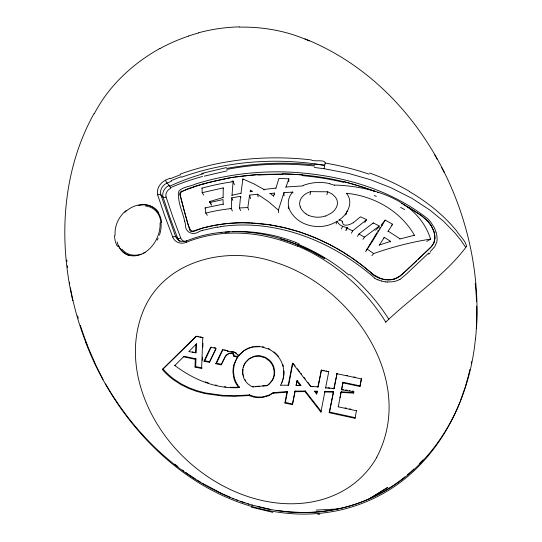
<?xml version="1.0" encoding="UTF-8"?>
<svg xmlns="http://www.w3.org/2000/svg" width="542" height="542" viewBox="0 0 542 542"><rect width="100%" height="100%" fill="white"/><g stroke="black" fill="none" stroke-linecap="round" stroke-linejoin="round"><path stroke-width="0.81" d="M211.536 205.242L209.917 202.532L222.979 199.564L223.263 204.72M285.885 187.329L288.845 178.813L278.913 178.393L275.878 188.406M359.949 386.493L361.433 378.573L359.949 386.493L342.923 382.855L343.018 382.252L360.003 385.884M223.128 197.83L223.223 187.891L202.186 192.674L201.976 187.932M476.459 328.655C484.026 210.303 417.523 84.044 304.943 38.834M232.389 211.001L231.292 208.609L231.739 197.823L240.546 196.346L240.939 197.491M288.744 181.753L288.845 178.813M195.012 367.069L195.289 359.326L195.96 358.838L195.682 366.575L195.012 367.069L201.624 368.499L202.03 367.943L195.682 366.575M195.533 353.005L195.845 344.488L196.522 343.824L196.197 352.795L188.799 351.562L196.522 343.824M201.624 368.499L202.776 337.741L203.169 337.51L202.762 337.422M202.315 360.349L202.43 357.178M202.816 347.036L202.959 343.228M242.796 371.433L242.952 369.298M292.849 193.088L292.89 192.146L283.974 192.545L278.385 210.154L278.615 212.701M115.1 235.309C114.362 225.885 118.834 216.4 126.15 210.526M232.003 195.54L233.101 181.062L231.861 181.245M385.626 322.246C411.893 296.955 443.492 276.644 465.761 247.491L460.856 240.289L455.138 233.162L443.356 221.102L429.677 209.917L412.198 198.487L390.667 187.573L370.213 179.632L348.858 173.494L324.089 168.711L324.699 165.181M240.54 210.628L239.489 207.925L240.546 196.346M355.01 418.316L355.078 417.631L329.563 412.069L329.184 412.679L355.01 418.316L356.501 410.362L356.487 410.775L338.262 406.818L338.323 406.419M353.723 392.266L353.641 393.086L353.791 391.561M434.833 238.846L433.722 243.338L430.897 247.22M475.429 338.77C469.264 404.041 434.061 470.51 372.679 498.87A153.23 144.599 0.3 0 1 328.533 512.237A159.362 150.005 0 0 1 295.194 513.904C197.857 508.457 118.901 429.942 85.771 342.456M240.98 193.548L242.857 178.941L253.697 183.779L263.974 189.463L275.858 188.094M303.032 185.899L285.885 187.01M248.629 210.045L247.836 207.572L249.591 195.106L257.585 194.253L268.453 201.631L278.385 210.154M353.662 391.69L341.575 389.779L343.018 382.252M341.06 392.449L341.155 391.852L353.702 392.476L353.519 393.079L341.06 392.449L340.01 397.842M250.255 191.8L250.39 190.222L252.254 191.468M310.031 194.829L310.573 191.644L327.72 191.8L332.083 193.955L335.484 197.166L336.948 199.856L337.497 202.43L337.266 205.045L336.297 207.606L334.468 210.289L331.989 212.681L325.6 216.156M292.423 404.664L294.895 391.697L305.004 391.622L320.918 412.089L321.094 411.27L305.356 391.033L295.105 391.107L292.423 404.664L284.896 403.018L286.969 392.123L287.456 391.52L273.378 392.686L269.299 395.03L263.337 396.751A26.091 25.406 51 0 1 253.968 396.439L249.408 394.962L234.801 395.721L223.033 395.409L205.621 393.004L197.22 390.789L189.124 387.808L181.387 383.98L174.09 379.244A68.367 66.598 62 0 1 163.108 369.116L162.322 369.508L196.035 336.311L202.776 337.741M280.79 385.247L288.283 385.199L292.477 363.14L310.641 386.48L318.188 386.819L321.413 370.064L322.327 370.261M284.896 403.018L285.383 402.435L287.456 391.52M288.283 385.199L288.723 384.881L292.612 364.42M296.095 385.416L297.131 380.457L300.945 385.355L296.095 385.416L297.131 380.457M316.494 394.007L317.341 391.209L314.746 391.161L316.494 394.007L317.341 391.209M317.822 387.13L321.413 370.064M320.918 412.089L324.943 391.358L333.533 391.588L329.563 412.069M333.811 388.804L337.063 373.391L334.136 388.492L325.593 387.896L328.757 371.629L328.296 371.527M471.201 363.194L471.506 361.629M329.184 412.679L333.533 391.588M338.262 406.818L341.155 391.852M341.575 389.779L342.923 382.855M338.858 220.316L338.967 220.032C344.577 219.957 340.633 225.174 345.715 225.208C351.799 225.262 356.013 220.14 360.477 216.814L366.649 219.625L364.793 222.498M324.943 391.358L324.807 391.954L333.154 392.178M469.907 369.387L468.532 375.213M347.11 211.014L346.189 213.853M325.593 387.896L325.972 387.591L325.742 387.916M328.757 371.629L321.054 370.322M468.349 375.938L465.293 386.819M273.595 196.258L274.387 193.06L269.936 193.63M282.524 380.728L283.175 378.743A26.673 25.969 51.1 0 0 283.947 370.952M326.873 194.707L327.72 191.8M324.705 165.154C328.147 158.074 314.123 162.41 311.203 159.89C267.22 154.816 221.868 159.03 180.154 174.165M465.063 387.537L460.368 401.012M334.448 185.384L334.563 185.052C371.792 186.143 418.234 199.605 430.592 239.103L426.717 241.434M341.169 392.455L341.372 391.859M294.895 391.697L295.105 391.107M281.996 382.205L282.748 380.247M336.087 224.015L337.151 221.19C322.036 231.048 298.73 227.179 290.017 210.635A20.914 18.408 9.3 0 1 292.687 191.997M332.991 392.178L333.222 391.581M324.915 391.961L325.159 391.365M459.928 402.15C444.183 441.439 415.26 476.113 377.096 495.178A154.158 145.303 0.2 0 1 328.635 510.584A159.822 150.29 -0.1 0 1 301.379 512.461L288.778 511.865L276.271 510.395M342.327 222.349L342.693 221.495M346.284 193.616L346.426 193.291C373.858 195.886 400.613 211.034 414.44 235.269L414.115 235.526M281.379 383.648L282.219 381.717M341.446 228.981L342.646 226.231M346.094 214.063L345.701 214.923M204.016 361.196L210.628 347.246L216.028 348.398L209.361 362.347L204.016 361.196L204.72 360.721L211.204 347.043M253.222 346.785A26.497 25.799 50.8 0 0 243.412 351.155L238.724 355.681L238.195 355.674A7.236 7.039 55.6 0 0 236.522 353.811A9.851 9.58 55.6 0 0 232.145 351.826A14.661 14.248 55.3 0 0 227.728 351.609L227.836 350.911L222.45 349.766L215.77 363.723L221.136 364.874L224.889 357.456C225.804 353.262 235.418 350.03 233.785 356.284L237.382 357.049L238.04 356.589L234.347 355.803L233.771 356.189L233.107 354.305L231.827 353.289L229.09 353.519L226.949 354.888L225.099 356.921L221.183 364.793L221.549 364.339L216.454 363.242L215.77 363.723M227.904 351.081L227.491 351.636M209.361 362.347L215.973 348.892M216.454 363.242L223.006 349.549L222.45 349.766M298.134 244.923C297.809 245.316 297.626 245.804 297.395 246.258C289.55 243.202 281.196 240.059 272.856 238.026C244.598 230.682 213.799 231.082 186.57 242.213A12.337 10.684 -47.9 0 1 172.715 237.01L164.673 215.628L157.708 194.937A2.412 1.355 -17 0 1 160.866 194.91L162.973 197.037L169.741 217.037L177.668 238.243A9.797 8.523 -47.5 0 0 180.059 241.468M345.742 230.574L347.212 227.538A16.612 14.031 22.8 0 1 342.612 226.305A9.912 8.537 22.4 0 1 339.245 224.198L338.357 223.243M346.345 230.038L346.609 229.496M346.738 229.225L347.537 227.586M304.943 391.622L305.227 391.033M273.324 392.726L268.981 395.619L262.972 397.354A26.273 25.582 51 0 1 253.541 397.035L248.941 395.558L234.354 396.317L222.552 396.006L205.079 393.594L196.651 391.365L188.521 388.37L180.757 384.529L173.433 379.766A68.651 66.876 62 0 1 162.404 369.597L196.617 336.121M281.603 383.153L280.553 385.254M295.004 391.69L295.302 391.1M93.922 113.739C62.547 170.215 58.272 238.595 72.824 300.715M94.227 113.881C108.664 85.961 132.634 63.617 159.931 48.455M466.479 246.21C465.713 240.756 459.426 235.695 456.547 230.858C443.539 214.971 427.218 202.01 409.542 191.651M466.418 246.325L465.774 247.47M353.337 222.911L353.635 222.342M273.378 392.686L273.066 393.275L286.969 392.123M376.771 457.17C417.252 379.922 351.331 286.217 275.905 262.538C226.881 244.672 162.268 260.485 142.404 313.012C123.705 361.751 144.646 416.886 179.443 452.848A172.363 169.165 47.1 0 0 202.755 473.2C233.358 495.422 272.565 508.504 310.512 502.19A107.499 104.498 44.7 0 0 330.613 496.716L335.986 494.439A94.22 91.456 43.4 0 0 376.859 457.224M286.793 392.137L287.111 391.548M351.365 233.263L352.679 230.858L366.649 219.625M381.195 225.093L381.433 224.679L382.32 225.167M379.773 227.613L380.017 227.193M379.048 228.887L379.292 228.46M387.808 231.766L392.618 224.239L385.226 220.113L373.12 240.269L365.599 251.671M341.724 389.793L343.404 389.651M378.072 230.594L378.316 230.167M377.571 231.454L377.821 231.021M376.317 233.616L376.819 232.748M273.1 393.268L273.446 392.679M375.802 234.483L376.06 234.049M375.545 234.916L374.773 236.231M374.251 237.111L374.508 236.671M305.004 391.622L305.356 391.033M373.987 237.552L373.194 238.887M372.659 239.774L372.923 239.327M372.117 240.668L372.388 240.221M371.033 242.464L371.304 242.017M371.582 241.563L371.853 241.115M370.484 243.372L370.762 242.918M369.935 244.279L370.206 243.825M368.817 246.102L369.658 244.733M237.382 357.049L233.954 364.461A27.093 26.382 50.8 0 0 233.006 372.429L233.887 378.404L235.255 382.212L238.5 387.408L239.361 387.273C235.736 383.052 233.765 377.55 233.588 372.015A26.904 26.199 50.8 0 1 234.53 364.102L235.885 360.369L238.04 356.589M368.255 247.023L368.533 246.563M367.686 247.945L366.257 250.262M357.429 236.387L358.892 234.029L373.296 222.891L379.264 226.041L376.419 229.632M333.689 388.79L334.136 388.492M310.641 386.48L310.099 385.193M390.132 241.901L390.64 241.4L384.393 237.342L379.163 245.262M248.941 395.558L249.34 394.969M362.923 239.415L364.515 237.105L379.264 226.041M372.882 223.46L373.296 222.891M249.408 394.962L248.968 395.558L249.469 394.989M238.29 355.83L242.904 351.406M245.905 361.968L248.907 359.055L253.642 356.819A17.093 16.639 50.9 0 1 259.991 356.338L265.092 357.828L269.401 360.992A16.849 16.402 51.1 0 1 273.337 367.401L274.177 371.616L274.028 374.827A16.612 16.172 51.1 0 1 271.82 380.83L269.875 383.35M381.9 224.11L385.226 220.113M310.702 386.487L313.588 386.399M371.893 255.621L373.709 253.575C392.184 247.064 411.222 242.071 430.592 239.103M384.393 237.342L383.458 238.365M300.078 385.64L300.945 385.355M391.575 225.357L392.618 224.239M296.25 385.423L300.37 385.315M238.663 387.605C215.465 389 193.06 379.197 174.822 365.511L184.07 356.29L195.96 358.838M238.5 387.408L239.036 386.88M184.07 356.29L183.548 356.799L195.289 359.326M174.822 365.511L175.459 365.315L174.944 365.606M288.181 385.199L288.723 384.881M428.641 253.087L408.465 272.118A128.718 79.247 -77.4 0 0 406.656 273.873L399.969 279.435M430.416 247.694L421.859 255.892M418.207 259.347L421.303 256.42M416.696 260.77L413.993 263.31M413.411 263.852L409 267.965M408.993 267.972L400.314 276L394.339 278.988M430.172 251.651L434.759 246.685L436.75 242.159A18.265 12.053 56.1 0 0 437.109 238.345L436.852 235.763A23.245 15.393 56 0 0 436.005 232.125M238.195 355.674L238.527 355.369A7.154 6.965 55.6 0 0 238.067 354.712M399.664 239.022L414.44 235.269M252.904 386.907L253.27 386.582C251.698 387.313 249.666 384.949 248.263 384.149A16.484 16.05 51 0 1 243.798 378.092L242.626 373.98L242.83 368.675A17.114 16.666 50.8 0 1 245.282 362.828L249.252 358.567L254.015 356.311A17.161 16.714 50.9 0 1 260.397 355.83L265.533 357.334L269.862 360.511A16.924 16.477 51 0 1 273.825 366.954L274.672 371.195L274.516 374.434A16.694 16.253 51.1 0 1 272.294 380.464L268.304 384.759M269.577 383.736L267.436 385.369M253.378 386.595L252.931 386.92L266.86 385.606M266.501 385.924L267.883 385.03M238.412 387.618L239.361 387.273M338.967 220.032C347.537 214.754 354.001 202.017 346.426 193.291M298.283 245.214L299.13 243.859L295.891 242.579M370.83 497.881L387.808 487.38L368.966 498.992M237.267 357.212L237.823 356.907M232.145 351.826L232.586 351.589A9.695 9.431 55.6 0 1 236.637 353.343M238.405 355.694L238.947 355.403M227.728 351.609L228.209 351.372M170.032 178.169L165.588 180.127A2.405 0.508 65.2 0 0 167.099 183.142L171.468 181.224M181.428 177.281C227.023 160.832 276.955 157.39 324.658 165.31L314.76 164.057M379.38 245.018L390.64 241.4M193.758 186.746L202.877 183.948M209.917 202.532L209.693 201.57L222.992 197.552M310.573 191.644C305.363 193.135 300.031 197.22 299.638 202.999A12.297 10.718 7.4 0 0 300.275 206.868M202.193 230.458L214.469 227.64A124.687 121.571 82.8 0 1 217.552 227.091M201.563 173.474L226.468 167.559M204.314 176.157L227.166 170.818M207.356 215.337L205.797 213.108L205.14 207.877L222.992 204.178M231.888 195.255L240.885 193.257M225.35 178.657L207.444 182.701L188.48 188.487L182.112 191.441L180.317 193.203L179.849 194.585L187.999 224.503L189.775 228.785L191.299 230.696L192.573 231.312L194.056 231.265L203.474 227.748L214.937 225.282L225.255 223.738A122.797 119.796 65 0 1 228.771 223.406L238.385 222.823A139.49 135.791 60.3 0 1 243.277 222.748L256.19 223.257M225.221 178.684L233.819 177.2M225.939 178.548L229.517 177.905M250.174 191.502L252.179 191.17M230.194 177.79L231.136 177.634M232.071 177.485L236.698 176.773M234.815 177.051L235.709 176.916M236.583 176.787L257.985 174.517M220.675 226.597C276.664 218.528 333.1 241.569 374.786 278.188M224.93 223.785L225.865 223.683A167.221 162.383 59.8 0 1 249.828 222.898M230.235 208.724L231.292 208.609M254.747 346.514L259.381 346.304M255.912 386.412L259.279 386.155M262.633 385.904L266.014 385.66M257.782 174.524L284.211 173.941M317.795 514.351L319.733 514.229M239.489 207.925L247.836 207.572M316.264 510.097L337.591 508.979M232.443 231.691L233.934 231.63M238.866 387.3L230.208 387.286M239.598 27.127C263.426 26.7 287.511 31.05 309.245 40.962M288.046 384.874L288.507 384.881M314.746 391.758L316.921 391.798M282.307 173.901L286.847 174.016M284.896 173.962C305.254 174.483 325.573 177.159 345.342 182.092M287.477 174.036L288.771 174.084M289.482 174.111L291.352 174.199M250.716 222.931L270.58 224.971M292.341 174.246L296.542 174.497M297.619 174.571L298.696 174.646M299.584 174.714L302.87 174.985M387.625 282.118L385.579 281.887M318.188 386.819L317.07 386.71M327.951 387.794L329.929 388.011M314.333 167.464L324.089 168.711M332.903 388.35L333.899 388.465M224.53 386.724L225.939 386.92M345.633 389.962L347.124 390.179M270.207 224.916L271.583 225.133M270.865 225.018L284.171 227.647L298.195 231.515M272.179 225.235L272.836 225.35M349.353 390.538L350.091 390.667M273.493 225.458L278.832 226.475M352.327 391.067L353.818 391.351M270.546 509.507L251.806 505.008M279.394 226.59L282.138 227.179A186.705 179.531 49 0 1 294.584 230.411M197.437 336.297L198.663 336.555M199.896 336.819L201.529 337.165M323.249 370.457L324.163 370.647M325.999 371.04L326.914 371.236M346.182 375.335L347.707 375.653M353.804 376.954L355.328 377.279M336.745 373.662L361.433 378.912M214.137 347.666L215.601 347.978M224.605 349.888L225.878 350.159M227.159 350.437L227.796 350.572M192.254 351.954L193.833 352.286M204.72 360.721L209.801 361.812M345.132 407.896L346.263 408.14M349.671 408.878L350.809 409.129M285.383 402.435L292.639 404.014M262.47 346.67L264.001 347.009M329.854 183.636C321.84 181.827 313.303 182.078 305.492 184.653A34.119 30.691 16.9 0 0 303.039 185.52M257.836 506.641C272.091 510.239 286.732 512.454 301.454 512.583A157.864 148.583 0 0 0 328.35 510.74L337.192 509.148A152.153 143.549 0.3 0 0 368.154 499.297L372.198 497.461A157.329 148.162 -0.3 0 0 398.607 481.743M251.224 507.143L272.877 512.353M343.838 181.719L344.407 181.861M215.465 385.01L216.847 385.348M344.983 182.004L346.216 182.308M345.552 182.139L347.076 182.525M346.69 182.43L348.777 182.966M347.259 182.579L356.209 185.052M349.637 183.196L367.51 188.663M280.553 239.015C285.688 240.37 294.32 243.48 297.802 244.896C289.353 241.325 280.627 238.405 271.718 236.21C243.832 229.273 213.589 229.889 186.8 240.838A2.473 0.556 67.7 0 0 186.57 242.213M381.575 281.041L377.998 279.828M357.219 185.35L359.224 185.953M247.945 503.85L252.484 505.219M295.194 230.587L295.79 230.77M296.393 230.953L296.996 231.136M360.206 186.258L375.518 191.597M297.429 231.271L298.798 231.712M248.676 504.074L240.33 501.323M298.405 231.583L300.072 232.125M299.394 231.901L302.768 233.04M300.41 232.24L306.555 234.401M244.896 502.861L236.569 499.948M205.296 381.9L208.65 383.065M368.391 188.968L370.152 189.598M303.439 233.277L307.517 234.761M371.046 189.917L375.579 191.617M306.989 234.564L315.146 237.803M308.086 234.977L313.554 237.139M232.836 498.504L237.423 500.219M377.442 192.349L378.363 192.715M233.737 498.789C179.063 477.407 134.653 434.311 105.588 383.919M313.649 237.179L319.482 239.679M315.546 237.972L315.939 238.141M316.338 238.304L316.731 238.48M230.086 497.299L222.891 494.128M317.361 238.758L320.288 240.045M320.166 239.984L330.708 245.072M320.844 240.289L328.601 243.995M298.236 245.208L311.575 251.285L324.462 258.419L311.494 251.183L298.175 244.923M346.921 228.128L352.679 230.858M222.179 493.789L202.227 483.22M308.29 215.242L307.158 214.652A16.165 13.957 9.4 0 1 305.966 213.894M329.394 244.395L342.449 251.712L354.996 260.018M331.06 245.255L331.413 245.438M331.765 245.621L333.161 246.366M358.892 234.029L364.515 237.105M401.392 203.406L402.211 203.846M333.506 246.556L335.586 247.694M403.018 204.28L408.051 207.112M375.057 230.059L375.41 230.255M336.27 248.08L338.33 249.259M407.855 206.997L409.034 207.688M408.675 207.471L421.791 215.838L428.146 221.556M409.488 207.952L411.947 209.436M388.302 231.231L399.949 238.771M199.585 481.614L200.906 482.421M412.76 209.93L421.812 215.824M196.97 479.982L198.928 481.215M195.662 479.162L188.934 474.697M367.435 249.313L373.709 253.575M349.495 256.217L350.186 256.678M351.555 257.613L363.262 266.21M269.902 193.325L273.561 195.96M185.642 472.387L188.277 474.236M355.809 260.6L358.973 262.911M182.397 470.036L183.697 470.978M359.746 263.493L373.892 274.875L380.227 278.195A25.366 20.82 42.2 0 0 388.553 279.719A26.328 21.633 42.3 0 0 391.229 279.604L395.524 278.642A19.952 16.687 47.4 0 0 397.896 277.551L403.736 272.904L431.744 246.298L434.095 242.403L434.853 238.182A19.885 13.245 55.5 0 0 434.63 234.767L434.291 233.04M177.939 466.655L174.809 464.189M363.479 266.386L371.216 272.843M160.866 194.91L174.72 234.015L175.764 236.712L177.668 238.243A2.453 1.118 -21.1 0 0 180.716 237.931A7.303 6.335 -45.8 0 0 185.113 241.454M349.624 274.34C365.003 287.131 378.153 302.47 388.892 319.326M167.099 183.142L169.179 185.303A2.398 0.515 65.2 0 1 170.683 188.284A7.087 5.779 -41.9 0 0 166.096 197.01L172.817 216.881L180.716 237.931M278.493 356.412L276.345 354.041A27.473 26.741 51 0 0 273.927 351.927M293.249 363.533L293.994 364.495M294.367 364.976L295.119 365.938M297.362 368.817L299.611 371.704M300.729 373.153L301.481 374.116M304.103 377.483L305.227 378.926M307.849 382.3L309.353 384.224M314.746 391.161L315.661 392.333M315.918 392.665L316.833 393.838M296.901 381.202L300.37 385.653M205.14 207.877L205.655 208.65M202.186 192.674L203.738 195.154M209.693 201.57L210.018 202.105M210.181 202.369L210.499 202.904M210.824 203.433L211.143 203.968M430.985 225.425L432.286 227.728M431.059 225.547L433.193 229.672M434.65 154.585L437.401 159.639M441.662 167.607L444.372 172.593M103.068 379.461L96.103 365.775L87.12 344.963M118.156 246.373L117.912 245.878M223.223 187.891L223.609 188.765M231.739 197.823L232.782 200.35M300.261 206.868L300.708 207.938A16.213 14.024 9.2 0 0 306.006 213.846M233.101 181.062L234.361 184.693M243.378 375.681L243.71 376.71M436.019 232.125L435.07 229.435A19.424 13.015 55.6 0 0 433.824 226.874L430.504 221.841A30.359 21.314 55.5 0 0 427.658 218.697C388.614 188.04 338.154 174.483 289.123 172.085C264.279 171.062 239.279 173.196 215.025 178.731C208.677 180.188 202.396 181.916 196.17 183.826C190.594 186.529 183.359 186.489 178.914 190.98C176.902 201.312 182.701 211.583 184.781 221.678M242.857 178.941L243.107 179.869M249.591 195.106L250.533 198.609M282.89 364.759L283.297 366.277M250.39 190.222L250.77 191.719M257.585 194.253L258.141 196.915M243.121 374.637L242.83 372.51M263.974 189.463L264.062 190.079M161.055 222.064L161.103 222.681M274.387 193.06L274.523 194.585M283.974 192.545L284.042 195.94M329.807 183.867A33.543 29.288 18 0 1 334.258 185.188M201.976 188.149A233.006 214.137 7.7 0 1 231.983 181.848M205.791 213.087A186.529 180.886 41.2 0 1 230.235 208.697M288.344 208.745A20.528 18.11 9.5 0 1 288.371 206.394M338.066 222.748A6.829 5.86 24.3 0 1 337.219 221.177M325.471 215.933A20.325 17.127 9.9 0 1 308.296 215.228M232.037 351.487A14.492 14.085 55.3 0 1 232.586 351.589M268.473 348.601A27.473 26.741 51 0 1 269.902 349.312M243.385 367.198A17.188 16.734 50.8 0 1 245.607 362.361M245.695 380.565A16.565 16.131 51 0 1 245.106 379.644M282.965 379.21A26.856 26.145 51.1 0 0 283.615 369.779C283.012 363.946 280.289 358.397 276.074 354.319A27.649 26.91 51 0 0 268.148 348.845L260.546 346.656L252.782 347.009A26.68 25.975 50.9 0 0 242.904 351.412M224.93 223.805A154.111 149.904 62.4 0 0 204.117 227.715L200.764 228.636A144.822 140.981 64.2 0 0 192.573 231.312A2.466 2.148 -43.3 0 1 189.775 230.154L184.429 211.671L179.998 193.873A2.419 1.992 -38.4 0 1 181.753 191.102M256.922 223.297A184.761 178.582 53.8 0 1 269.557 224.781M338.98 249.713A196.292 183.799 41.5 0 1 349.461 256.278M394.373 279.055A24.851 20.942 43.7 0 1 370.965 273.141M433.905 231.712A18.211 12.12 55.5 0 1 434.826 238.846M432.198 227.755A19.058 12.737 55.4 0 1 433.83 231.712M430.815 225.519A22.967 15.86 54.9 0 0 426.689 220.262A26.321 18.848 55.2 0 0 421.737 216.034M374.176 195.56A207.667 169.172 6.9 0 1 376.338 196.387M400.606 207.41A207.667 169.172 6.9 0 1 404.671 209.591M302.802 175.689A244.367 213.202 2.7 0 1 343.648 182.356M258.046 175.127A254.618 223.453 2.5 0 1 282.301 174.524M236.718 176.895A251.522 223.202 2.7 0 1 257.552 174.673M202.965 184.185A236.414 213.365 3.8 0 1 225.289 178.948M181.902 191.414A213.453 197.81 7.6 0 1 193.9 187.112M145.534 206.055A25.894 20.271 -60 0 1 159.423 235.208M158.142 238.324A25.894 20.271 -60 0 1 157.214 240.133M145.161 252.396A25.894 20.271 -60 0 1 143.23 253.344M141.198 254.123A25.894 20.271 -60 0 1 121.855 249.13M198.575 32.771A173.725 172.065 -53.9 0 1 239.598 26.883M188.636 35.955A173.582 172.39 -68 0 1 198.629 32.96M159.985 48.556A173.765 172.458 -64.1 0 1 188.677 36.07M85.9 342.402A359.468 313.987 9.5 0 1 70.413 287.849M69.722 283.873A359.468 313.987 9.5 0 1 69.464 282.287M67.479 267.45A359.468 313.987 9.5 0 1 67.303 265.776M66.917 261.59A359.468 313.987 9.5 0 1 66.781 259.916M475.178 283.459A323.574 292.172 -19.8 0 1 476.54 301.555M476.696 306.142A323.574 292.172 -19.8 0 1 475.551 338.791M124.897 212.247A27.025 21.714 -55.3 0 1 161.502 221.908M117.357 246.312A27.025 21.714 -55.3 0 1 114.552 235.479M160.08 223.006A27.032 20.413 -64.5 0 1 143.718 253.087A27.032 20.413 -64.5 0 1 118.664 245.96M297.497 245.987A188.46 182.383 49.3 0 1 385.802 322.138M172.647 237.044A2.459 1.125 -21 0 1 175.764 236.712M157.742 194.924A12.12 9.709 -43.3 0 1 165.608 180.195M325.031 163.034A243.026 204.808 -2.5 0 1 369 174.138M170.33 178.745A207.471 186.543 1.4 0 1 180.432 174.781M369.549 173.04A217.349 181.848 -1.6 0 1 409.671 191.502M202.193 230.472A35.345 32.784 -49 0 0 199.429 231.427C193.372 235.865 184.991 232.714 185.479 224.612A58.665 47.662 -57.2 0 0 184.802 221.664M217.572 227.227A146.198 142.363 76.5 0 1 220.696 226.732M377.977 279.909A21.355 17.994 43.8 0 1 374.746 278.27M385.579 281.874A32.926 26.802 41.5 0 1 381.575 281.027M399.915 279.36A26.49 21.666 42.1 0 1 387.598 281.867M428.708 254.225A130.08 58.035 -73.6 0 1 430.219 252.768M428.2 221.495A23.387 16.328 54.9 0 1 431.134 225.513M433.234 229.666A17.371 11.667 55.2 0 1 434.325 233.04M422.963 459.833A179.585 167.966 -3.3 0 1 419.562 463.451M413.885 469.033A166.326 156.177 -1.5 0 1 407.482 474.751M404.935 476.872A166.326 156.177 -1.5 0 1 399.156 481.357M87.255 344.908A357.368 312.585 9.6 0 1 80.392 325.403M78.265 318.296A357.368 312.585 9.6 0 1 77.601 315.925M226.692 168.44A258.466 220.757 -0.7 0 1 314.624 164.951M170.479 187.654A226.414 201.116 1.4 0 1 202.606 176.441M163.02 197.017A9.519 7.629 -42.8 0 1 169.192 185.337M169.585 186.265A223.873 208.521 8.2 0 1 203.474 173.704M226.807 169.416A254.896 221.82 -0.2 0 1 314.55 166.028M166.076 197.024A2.398 1.341 -17.2 0 1 162.973 197.037M298.859 244.645A182.945 171.604 50.5 0 1 348.98 275.146M186.766 240.716A9.783 8.387 -42.9 0 1 175.771 236.705M220.377 232.748A136.665 132.722 72.4 0 1 221.929 232.559M225.032 232.233A136.665 132.722 72.4 0 1 229.476 231.901M233.934 231.461A168 162.525 67.5 0 1 295.932 242.443M160.859 194.917A9.607 7.94 -41.5 0 1 167.071 183.047M171.184 180.676A203.894 185.635 3 0 1 181.163 176.699M138.569 205.621A27.1 21.219 -60 0 1 158.569 212.471M129.03 255.506A27.1 21.219 -60 0 1 117.194 241.942"/></g></svg>
